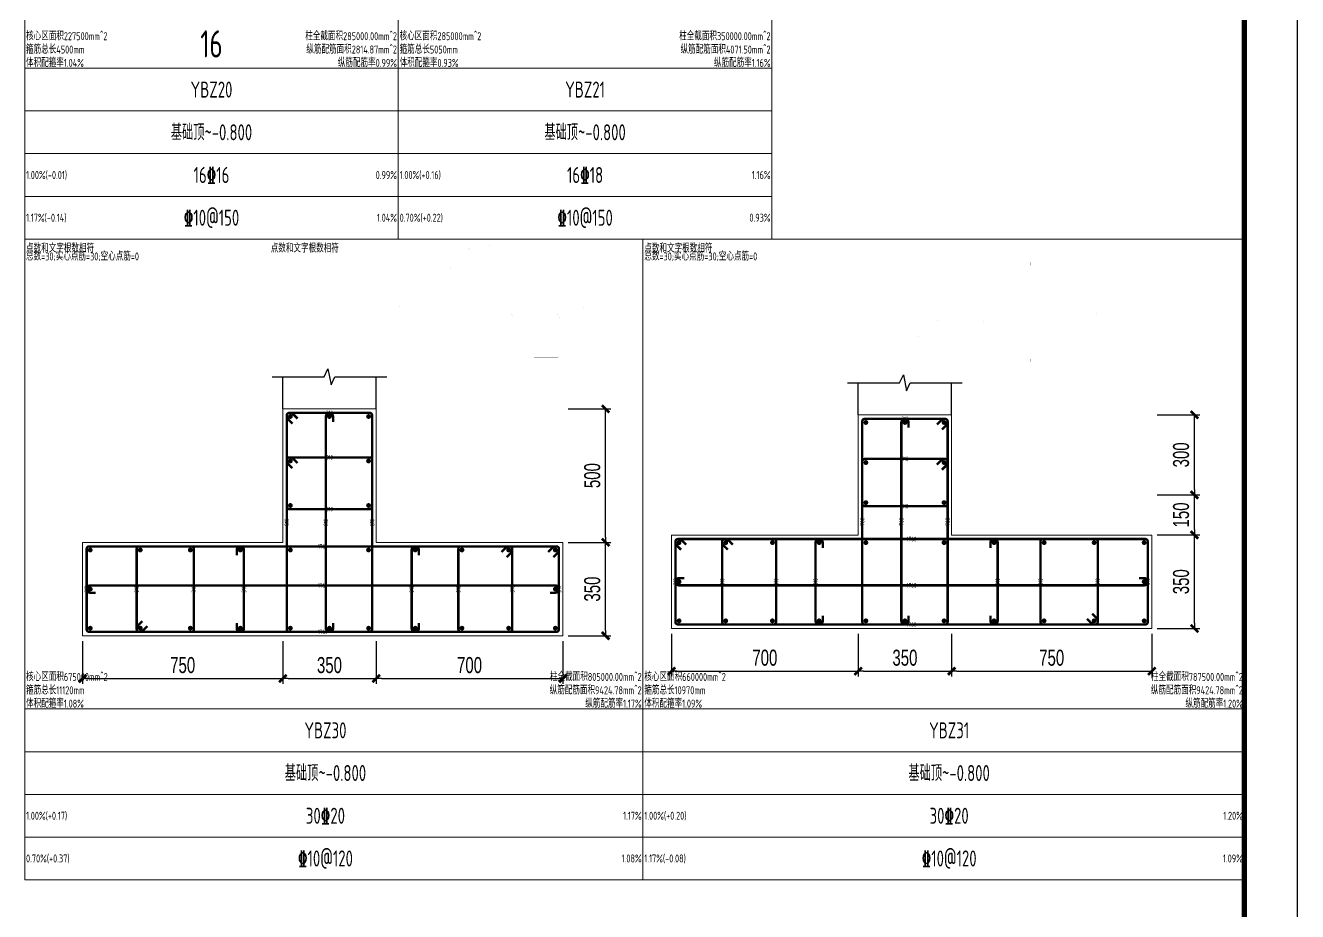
# Model space of a CAD drawing. Extents: x 5874492 to 7194610, y -939842 to -279257.
# Drawn here: x 6456374 to 6480211, y -487071 to -470476 of the extents above; entities that cross this region are included whole.
import ezdxf
from ezdxf.enums import TextEntityAlignment as Align

# ---------------------------------------------------------------- set-up
doc = ezdxf.new("R2010")
doc.units = 0
doc.header["$LTSCALE"] = 1000
for name, color, linetype, lineweight in [('S-墙柱-REIN', 1, 'Continuous', 20), ('S-墙柱-大样细线', 7, 'Continuous', 20), ('S-大样-REIN', 1, 'Continuous', 20), ('S-大样-实线', 2, 'Continuous', 20), ('S-板-楼板负筋', 1, 'Continuous', 20), ('S-通用-TAB', 7, 'Continuous', 20)]:
    doc.layers.add(name, color=color, linetype=linetype, lineweight=lineweight)
for name, color, linetype in [('S-墙柱-大样细线-pdx', 7, 'Continuous'), ('S-大样-实线-pdx', 7, 'Continuous'), ('Y-云图图框', 7, 'Continuous'), ('z-计算配筋', 7, 'Continuous'), ('z-详图标注', 3, 'Continuous')]:
    doc.layers.add(name, color=color, linetype=linetype)
doc.layers.add('箍筋长度', color=3, linetype='Continuous', plot=False)
doc.layers.add('配箍校核', color=34, linetype='Continuous', plot=False)
doc.styles.add('_YT_Name', font='', dxfattribs={"width": 0.8})
doc.styles.add('_YT_Sign_Text', font='ros.shx', dxfattribs={"width": 0.8, "bigfont": 'hztxt.shx'})
doc.styles.add('BW_Dim', font='Bweng.shx', dxfattribs={"width": 0.7, "bigfont": 'hztxt.shx'})
doc.styles.add('BW_Rein', font='tssdeng.shx', dxfattribs={"width": 0.7, "bigfont": 'hztxt.shx'})
doc.styles.get("Standard").update_dxf_attribs({"font": 'gbenor.shx', "bigfont": 'gbcbig.shx'})
doc.styles.get('_YT_Name').set_extended_font_data('SimHei')
doc.dimstyles.new('Cyz_20_100', dxfattribs={"dimtxt": 300, "dimasz": 100, "dimexe": 100, "dimexo": 100, "dimgap": 100, "dimtad": 1, "dimdec": 0, "dimlfac": 0.2, "dimzin": 0, "dimdsep": 46, "dimtxsty": 'BW_Dim', "dimblk": '_bwk', "dimcen": 0, "dimclrt": 7, "dimadec": 0, "dimazin": 0, "dimtfac": 1, "dimtdec": 0, "dimtix": 1, "dimtmove": 2, "dimatfit": 0, "dimfxl": 0, "dimtolj": 1, "dimtzin": 0, "dimarcsym": 0})

# ---------------------------------------------------------------- blocks, each defined once
blk = doc.blocks.new('ECMCTK_A1_横_单行图名--0')
at = {"color": 4}
blk.add_lwpolyline([(0, 0), (841, 0), (841, 594), (0, 594)], close=True, dxfattribs=at)
at = {"const_width": 1}
blk.add_lwpolyline([(25, 10), (831, 10), (831, 584), (25, 584)], close=True, dxfattribs=at)
at = {"color": 80, "flags": 3}
for tag, height, p in [('YTHQINS', 3, (34.31, 585.5)), ('ECMCKEY', 3, (292.07, 288.23)), ('YTTQINS', 5.62, (848.03, 12.81)), ('YTFRAME', 3, (652.76, 5.84)), ('YTBARCODE_T1', 3, (749.78, 5.95))]:
    blk.add_attdef(tag, text='', height=height, dxfattribs=at).set_placement(p, align=Align.MIDDLE_CENTER)
for tag, height, style, width, p in [('证书编号', 4, '_YT_Sign_Text', 0.8, (708.87, 43.81)), ('审查批准号', 4, '_YT_Sign_Text', 0.8, (761.06, 43.81)), ('工程号', 4, '_YT_Sign_Text', 0.5, (804.08, 44.12)), ('设计单位', 6, '_YT_Name', 0.8, (623.75, 38.6)), ('建设单位', 4, '_YT_Sign_Text', 0.8, (734.96, 36.11)), ('阶段', 4, '_YT_Sign_Text', 0.8, (804.08, 35.81)), ('项目号', 4, '_YT_Sign_Text', 0.5, (822.08, 33.72)), ('项目名称', 4, '_YT_Sign_Text', 0.8, (734.96, 28.11)), ('专业', 4, '_YT_Sign_Text', 0.8, (804.08, 27.31)), ('图纸编号', 4, '_YT_Sign_Text', 0.5, (803.93, 19.36)), ('图纸名称', 4.5, '_YT_Name', 0.8, (735.39, 15.06)), ('版本号', 4, '_YT_Sign_Text', 0.8, (822.08, 13)), ('出图比例', 4.2, '_YT_Sign_Text', 0.8, (681.82, 11.78)), ('日期', 4, '_YT_Sign_Text', 0.5, (803.88, 12.13))]:
    blk.add_attdef(tag, text='', height=height, dxfattribs=dict(style=style, width=width)).set_placement(p, align=Align.CENTER)
at = {"style": '_YT_Sign_Text', "width": 0.8, "flags": 3}
for tag, p, height in [('{审定人}', (605.87, 26.45), 6.24), ('{校对人}', (658.35, 26.53), 6.24), ('[审定人]', (590.95, 27.81), 4.1), ('[校对人]', (642.23, 27.82), 4.1), ('[审核人]', (591.01, 19.76), 4.1), ('{审核人}', (606.98, 18.44), 6.24), ('[设计人]', (642.47, 20.21), 4.1), ('{设计人}', (658.48, 18.54), 6.24), ('{项目负责人}', (608.28, 10.72), 6.24), ('{专业负责人}', (658.58, 10.36), 6.24), ('[项目负责人]', (590.78, 12.01), 4.1), ('[专业负责人]', (642.74, 11.77), 4.1)]:
    blk.add_attdef(tag, p, '', height=height, dxfattribs=at)
at = {"color": 80, "flags": 3}
for tag, p in [('YTQRCODE', (551.04, 11.91)), ('YTBZSIT', (25, 10)), ('EXT_TK_LEFT', (25, 10))]:
    blk.add_attdef(tag, p, '', height=3, dxfattribs=at)
blk = doc.blocks.new('_bwk')
blk.add_line((-1, 0), (0, 0))
at = {"const_width": 0.5}
blk.add_lwpolyline([(-0.7, -0.7), (0.7, 0.7)], dxfattribs=at)
blk = doc.blocks.new('*D2311')
at = {"layer": 'Defpoints', "color": 0, "transparency": 16777216}
for p in [(6466446, -480157), (6467246, -480157), (6466446, -481907)]:
    blk.add_point(p, dxfattribs=at)
at = {"layer": 'z-详图标注', "color": 0, "lineweight": -2, "transparency": 16777216}
for p, q in [((6466546, -480157), (6467346, -480157)), ((6467246, -481807), (6467246, -480257)), ((6466546, -481907), (6467346, -481907))]:
    blk.add_line(p, q, dxfattribs=at)
at = {"layer": 'z-详图标注', "color": 0, "lineweight": -2, "transparency": 16777216, "xscale": 100, "yscale": 100, "zscale": 100}
for p, rotation in [((6467246, -480157), 90), ((6467246, -481907), 270)]:
    blk.add_blockref('_bwk', p, dxfattribs=dict(at, rotation=rotation))
at = {"layer": 'z-详图标注', "color": 7, "transparency": 16777216, "insert": (6466996, -481032), "char_height": 300, "attachment_point": 5, "rotation": 90, "style": 'BW_Dim'}
blk.add_mtext('\\A1;350', dxfattribs=at)
blk = doc.blocks.new('*D2312')
at = {"layer": 'Defpoints', "color": 0, "transparency": 16777216}
for p in [(6466446, -477657), (6467246, -477657), (6466446, -480157)]:
    blk.add_point(p, dxfattribs=at)
at = {"layer": 'z-详图标注', "color": 0, "lineweight": -2, "transparency": 16777216}
for p, q in [((6466546, -477657), (6467346, -477657)), ((6467246, -480057), (6467246, -477757)), ((6466546, -480157), (6467346, -480157))]:
    blk.add_line(p, q, dxfattribs=at)
at = {"layer": 'z-详图标注', "color": 0, "lineweight": -2, "transparency": 16777216, "xscale": 100, "yscale": 100, "zscale": 100}
for p, rotation in [((6467246, -477657), 90), ((6467246, -480157), 270)]:
    blk.add_blockref('_bwk', p, dxfattribs=dict(at, rotation=rotation))
at = {"layer": 'z-详图标注', "color": 7, "transparency": 16777216, "insert": (6466996, -478907), "char_height": 300, "attachment_point": 5, "rotation": 90, "style": 'BW_Dim'}
blk.add_mtext('\\A1;500', dxfattribs=at)
blk = doc.blocks.new('*D2313')
at = {"layer": 'Defpoints', "color": 0, "transparency": 16777216}
for p in [(6457446, -481907), (6461196, -481907), (6461196, -482707)]:
    blk.add_point(p, dxfattribs=at)
at = {"layer": 'z-详图标注', "color": 0, "lineweight": -2, "transparency": 16777216}
for p, q in [((6457446, -482007), (6457446, -482807)), ((6461196, -482007), (6461196, -482807)), ((6457546, -482707), (6461096, -482707))]:
    blk.add_line(p, q, dxfattribs=at)
at = {"layer": 'z-详图标注', "color": 0, "lineweight": -2, "transparency": 16777216, "xscale": 100, "yscale": 100, "zscale": 100, "rotation": 180}
blk.add_blockref('_bwk', (6457446, -482707), dxfattribs=at)
at = {"layer": 'z-详图标注', "color": 0, "lineweight": -2, "transparency": 16777216, "xscale": 100, "yscale": 100, "zscale": 100}
blk.add_blockref('_bwk', (6461196, -482707), dxfattribs=at)
at = {"layer": 'z-详图标注', "color": 7, "transparency": 16777216, "insert": (6459321, -482457), "char_height": 300, "attachment_point": 5, "style": 'BW_Dim'}
blk.add_mtext('\\A1;750', dxfattribs=at)
blk = doc.blocks.new('*D2314')
at = {"layer": 'Defpoints', "color": 0, "transparency": 16777216}
for p in [(6461196, -481907), (6462946, -481907), (6462946, -482707)]:
    blk.add_point(p, dxfattribs=at)
at = {"layer": 'z-详图标注', "color": 0, "lineweight": -2, "transparency": 16777216}
for p, q in [((6461196, -482007), (6461196, -482807)), ((6462946, -482007), (6462946, -482807)), ((6461296, -482707), (6462846, -482707))]:
    blk.add_line(p, q, dxfattribs=at)
at = {"layer": 'z-详图标注', "color": 0, "lineweight": -2, "transparency": 16777216, "xscale": 100, "yscale": 100, "zscale": 100, "rotation": 180}
blk.add_blockref('_bwk', (6461196, -482707), dxfattribs=at)
at = {"layer": 'z-详图标注', "color": 0, "lineweight": -2, "transparency": 16777216, "xscale": 100, "yscale": 100, "zscale": 100}
blk.add_blockref('_bwk', (6462946, -482707), dxfattribs=at)
at = {"layer": 'z-详图标注', "color": 7, "transparency": 16777216, "insert": (6462071, -482457), "char_height": 300, "attachment_point": 5, "style": 'BW_Dim'}
blk.add_mtext('\\A1;350', dxfattribs=at)
blk = doc.blocks.new('*D2315')
at = {"layer": 'Defpoints', "color": 0, "transparency": 16777216}
for p in [(6462946, -481907), (6466446, -481907), (6466446, -482707)]:
    blk.add_point(p, dxfattribs=at)
at = {"layer": 'z-详图标注', "color": 0, "lineweight": -2, "transparency": 16777216}
for p, q in [((6462946, -482007), (6462946, -482807)), ((6466446, -482007), (6466446, -482807)), ((6463046, -482707), (6466346, -482707))]:
    blk.add_line(p, q, dxfattribs=at)
at = {"layer": 'z-详图标注', "color": 0, "lineweight": -2, "transparency": 16777216, "xscale": 100, "yscale": 100, "zscale": 100, "rotation": 180}
blk.add_blockref('_bwk', (6462946, -482707), dxfattribs=at)
at = {"layer": 'z-详图标注', "color": 0, "lineweight": -2, "transparency": 16777216, "xscale": 100, "yscale": 100, "zscale": 100}
blk.add_blockref('_bwk', (6466446, -482707), dxfattribs=at)
at = {"layer": 'z-详图标注', "color": 7, "transparency": 16777216, "insert": (6464696, -482457), "char_height": 300, "attachment_point": 5, "style": 'BW_Dim'}
blk.add_mtext('\\A1;700', dxfattribs=at)
blk = doc.blocks.new('*D2532')
at = {"layer": 'Defpoints', "color": 0, "transparency": 16777216}
for p in [(6477479, -480019), (6478279, -480019), (6477479, -481769)]:
    blk.add_point(p, dxfattribs=at)
at = {"layer": 'z-详图标注', "color": 0, "lineweight": -2, "transparency": 16777216}
for p, q in [((6477579, -480019), (6478379, -480019)), ((6478279, -481669), (6478279, -480119)), ((6477579, -481769), (6478379, -481769))]:
    blk.add_line(p, q, dxfattribs=at)
at = {"layer": 'z-详图标注', "color": 0, "lineweight": -2, "transparency": 16777216, "xscale": 100, "yscale": 100, "zscale": 100}
for p, rotation in [((6478279, -480019), 90), ((6478279, -481769), 270)]:
    blk.add_blockref('_bwk', p, dxfattribs=dict(at, rotation=rotation))
at = {"layer": 'z-详图标注', "color": 7, "transparency": 16777216, "insert": (6478029, -480894), "char_height": 300, "attachment_point": 5, "rotation": 90, "style": 'BW_Dim'}
blk.add_mtext('\\A1;350', dxfattribs=at)
blk = doc.blocks.new('*D2533')
at = {"layer": 'Defpoints', "color": 0, "transparency": 16777216}
for p in [(6477479, -479269), (6478279, -479269), (6477479, -480019)]:
    blk.add_point(p, dxfattribs=at)
at = {"layer": 'z-详图标注', "color": 0, "lineweight": -2, "transparency": 16777216}
for p, q in [((6477579, -479269), (6478379, -479269)), ((6478279, -479919), (6478279, -479369)), ((6477579, -480019), (6478379, -480019))]:
    blk.add_line(p, q, dxfattribs=at)
at = {"layer": 'z-详图标注', "color": 0, "lineweight": -2, "transparency": 16777216, "xscale": 100, "yscale": 100, "zscale": 100}
for p, rotation in [((6478279, -479269), 90), ((6478279, -480019), 270)]:
    blk.add_blockref('_bwk', p, dxfattribs=dict(at, rotation=rotation))
at = {"layer": 'z-详图标注', "color": 7, "transparency": 16777216, "insert": (6478029, -479644), "char_height": 300, "attachment_point": 5, "rotation": 90, "style": 'BW_Dim'}
blk.add_mtext('\\A1;150', dxfattribs=at)
blk = doc.blocks.new('*D2534')
at = {"layer": 'Defpoints', "color": 0, "transparency": 16777216}
for p in [(6477479, -477769), (6478279, -477769), (6477479, -479269)]:
    blk.add_point(p, dxfattribs=at)
at = {"layer": 'z-详图标注', "color": 0, "lineweight": -2, "transparency": 16777216}
for p, q in [((6477579, -477769), (6478379, -477769)), ((6478279, -479169), (6478279, -477869)), ((6477579, -479269), (6478379, -479269))]:
    blk.add_line(p, q, dxfattribs=at)
at = {"layer": 'z-详图标注', "color": 0, "lineweight": -2, "transparency": 16777216, "xscale": 100, "yscale": 100, "zscale": 100}
for p, rotation in [((6478279, -477769), 90), ((6478279, -479269), 270)]:
    blk.add_blockref('_bwk', p, dxfattribs=dict(at, rotation=rotation))
at = {"layer": 'z-详图标注', "color": 7, "transparency": 16777216, "insert": (6478029, -478519), "char_height": 300, "attachment_point": 5, "rotation": 90, "style": 'BW_Dim'}
blk.add_mtext('\\A1;300', dxfattribs=at)
blk = doc.blocks.new('*D2535')
at = {"layer": 'Defpoints', "color": 0, "transparency": 16777216}
for p in [(6468479, -481769), (6471979, -481769), (6471979, -482569)]:
    blk.add_point(p, dxfattribs=at)
at = {"layer": 'z-详图标注', "color": 0, "lineweight": -2, "transparency": 16777216}
for p, q in [((6468479, -481869), (6468479, -482669)), ((6471979, -481869), (6471979, -482669)), ((6468579, -482569), (6471879, -482569))]:
    blk.add_line(p, q, dxfattribs=at)
at = {"layer": 'z-详图标注', "color": 0, "lineweight": -2, "transparency": 16777216, "xscale": 100, "yscale": 100, "zscale": 100, "rotation": 180}
blk.add_blockref('_bwk', (6468479, -482569), dxfattribs=at)
at = {"layer": 'z-详图标注', "color": 0, "lineweight": -2, "transparency": 16777216, "xscale": 100, "yscale": 100, "zscale": 100}
blk.add_blockref('_bwk', (6471979, -482569), dxfattribs=at)
at = {"layer": 'z-详图标注', "color": 7, "transparency": 16777216, "insert": (6470229, -482319), "char_height": 300, "attachment_point": 5, "style": 'BW_Dim'}
blk.add_mtext('\\A1;700', dxfattribs=at)
blk = doc.blocks.new('*D2536')
at = {"layer": 'Defpoints', "color": 0, "transparency": 16777216}
for p in [(6471979, -481769), (6473729, -481769), (6473729, -482569)]:
    blk.add_point(p, dxfattribs=at)
at = {"layer": 'z-详图标注', "color": 0, "lineweight": -2, "transparency": 16777216}
for p, q in [((6471979, -481869), (6471979, -482669)), ((6473729, -481869), (6473729, -482669)), ((6472079, -482569), (6473629, -482569))]:
    blk.add_line(p, q, dxfattribs=at)
at = {"layer": 'z-详图标注', "color": 0, "lineweight": -2, "transparency": 16777216, "xscale": 100, "yscale": 100, "zscale": 100, "rotation": 180}
blk.add_blockref('_bwk', (6471979, -482569), dxfattribs=at)
at = {"layer": 'z-详图标注', "color": 0, "lineweight": -2, "transparency": 16777216, "xscale": 100, "yscale": 100, "zscale": 100}
blk.add_blockref('_bwk', (6473729, -482569), dxfattribs=at)
at = {"layer": 'z-详图标注', "color": 7, "transparency": 16777216, "insert": (6472854, -482319), "char_height": 300, "attachment_point": 5, "style": 'BW_Dim'}
blk.add_mtext('\\A1;350', dxfattribs=at)
blk = doc.blocks.new('*D2537')
at = {"layer": 'Defpoints', "color": 0, "transparency": 16777216}
for p in [(6473729, -481769), (6477479, -481769), (6477479, -482569)]:
    blk.add_point(p, dxfattribs=at)
at = {"layer": 'z-详图标注', "color": 0, "lineweight": -2, "transparency": 16777216}
for p, q in [((6473729, -481869), (6473729, -482669)), ((6477479, -481869), (6477479, -482669)), ((6473829, -482569), (6477379, -482569))]:
    blk.add_line(p, q, dxfattribs=at)
at = {"layer": 'z-详图标注', "color": 0, "lineweight": -2, "transparency": 16777216, "xscale": 100, "yscale": 100, "zscale": 100, "rotation": 180}
blk.add_blockref('_bwk', (6473729, -482569), dxfattribs=at)
at = {"layer": 'z-详图标注', "color": 0, "lineweight": -2, "transparency": 16777216, "xscale": 100, "yscale": 100, "zscale": 100}
blk.add_blockref('_bwk', (6477479, -482569), dxfattribs=at)
at = {"layer": 'z-详图标注', "color": 7, "transparency": 16777216, "insert": (6475604, -482319), "char_height": 300, "attachment_point": 5, "style": 'BW_Dim'}
blk.add_mtext('\\A1;750', dxfattribs=at)

msp = doc.modelspace()

# ---------------------------------------------------------------- linework, layer by layer
at = {"layer": 'S-墙柱-REIN', "const_width": 45}
for points in [[(6472099.3, -477911.8, 1), (6472144.3, -477911.8, 1)], [(6472831.8, -477911.8, 1), (6472876.8, -477911.8, 1)], [(6473564.3, -477911.8, 1), (6473609.3, -477911.8, 1)], [(6472099.3, -478661.8, 1), (6472144.3, -478661.8, 1)], [(6473564.3, -478661.8, 1), (6473609.3, -478661.8, 1)], [(6472099.3, -479411.8, 1), (6472144.3, -479411.8, 1)], [(6473564.3, -479411.8, 1), (6473609.3, -479411.8, 1)], [(6468599.3, -480161.8, 1), (6468644.3, -480161.8, 1)], [(6469474.3, -480161.8, 1), (6469519.3, -480161.8, 1)], [(6470349.3, -480161.8, 1), (6470394.3, -480161.8, 1)], [(6471224.3, -480161.8, 1), (6471269.3, -480161.8, 1)], [(6472099.3, -480161.8, 1), (6472144.3, -480161.8, 1)], [(6473564.3, -480161.8, 1), (6473609.3, -480161.8, 1)], [(6474501.8, -480161.8, 1), (6474546.8, -480161.8, 1)], [(6475439.3, -480161.8, 1), (6475484.3, -480161.8, 1)], [(6476376.8, -480161.8, 1), (6476421.8, -480161.8, 1)], [(6477314.3, -480161.8, 1), (6477359.3, -480161.8, 1)], [(6468599.3, -480894.3, 1), (6468644.3, -480894.3, 1)], [(6477314.3, -480894.3, 1), (6477359.3, -480894.3, 1)], [(6468599.3, -481626.8, 1), (6468644.3, -481626.8, 1)], [(6469474.3, -481626.8, 1), (6469519.3, -481626.8, 1)], [(6470349.3, -481626.8, 1), (6470394.3, -481626.8, 1)], [(6471224.3, -481626.8, 1), (6471269.3, -481626.8, 1)], [(6472099.3, -481626.8, 1), (6472144.3, -481626.8, 1)], [(6472831.8, -481626.8, 1), (6472876.8, -481626.8, 1)], [(6473564.3, -481626.8, 1), (6473609.3, -481626.8, 1)], [(6474501.8, -481626.8, 1), (6474546.8, -481626.8, 1)], [(6475439.3, -481626.8, 1), (6475484.3, -481626.8, 1)], [(6476376.8, -481626.8, 1), (6476421.8, -481626.8, 1)], [(6477314.3, -481626.8, 1), (6477359.3, -481626.8, 1)]]:
    msp.add_lwpolyline(points, format="xyb", close=True, dxfattribs=at)
at = {"layer": 'S-墙柱-大样细线'}
msp.add_lwpolyline([(6477479.3, -480019.3), (6473729.3, -480019.3), (6473729.3, -479269.3), (6473729.3, -479269.3), (6473729.3, -477769.3), (6471979.3, -477769.3), (6471979.3, -479269.3), (6471979.3, -479269.3), (6471979.3, -480019.3), (6468479.3, -480019.3), (6468479.3, -481769.3), (6477479.3, -481769.3), (6477479.3, -480019.3)], dxfattribs=at)
at = {"layer": 'S-墙柱-大样细线-pdx'}
for points in [[(6471779.3, -477169.3), (6472754.3, -477169.3), (6472824.3, -477019.3), (6472884.3, -477319.3), (6472954.3, -477169.3), (6473929.3, -477169.3)], [(6471979.3, -477769.3), (6471979.3, -477169.3)], [(6473729.3, -477769.3), (6473729.3, -477169.3)]]:
    msp.add_lwpolyline(points, dxfattribs=at)
at = {"layer": 'S-大样-REIN', "color": 1}
for points, const_width in [([(6475466, -474859.8), (6475512, -474813.9, -0.1989124), (6475529, -474806.8), (6475542.8, -474806.8, -0.4142136), (6475566.8, -474830.8), (6475566.8, -476707.8, -0.4142136), (6475542.8, -476731.8), (6474790.8, -476731.8, -0.4142136), (6474766.8, -476707.8), (6474766.8, -474830.8, -0.4142136), (6474790.8, -474806.8), (6475542.8, -474806.8, -0.4142136), (6475566.8, -474830.8), (6475566.8, -474844.6, -0.1989124), (6475559.7, -474861.6), (6475513.8, -474907.6)], 0.15), ([(6473013.5, -475976.3), (6472967.5, -475930.4, -0.1989124), (6472960.5, -475913.4), (6472960.5, -475899.6, -0.4142136), (6472984.5, -475875.6), (6477361.5, -475875.6, -0.4142136), (6477385.5, -475899.6), (6477385.5, -476651.6, -0.4142136), (6477361.5, -476675.6), (6472984.5, -476675.6, -0.4142136), (6472960.5, -476651.6), (6472960.5, -475899.6, -0.4142136), (6472984.5, -475875.6), (6472998.3, -475875.6, -0.1989124), (6473015.3, -475882.6), (6473061.2, -475928.6)], 0.15), ([(6473452.8, -477950.3), (6473544.8, -477858.4, -0.1989124), (6473578.7, -477844.3), (6473606.3, -477844.3, -0.4142136), (6473654.3, -477892.3), (6473654.3, -481646.3, -0.4142136), (6473606.3, -481694.3), (6472102.3, -481694.3, -0.4142136), (6472054.3, -481646.3), (6472054.3, -477892.3, -0.4142136), (6472102.3, -477844.3), (6473606.3, -477844.3, -0.4142136), (6473654.3, -477892.3), (6473654.3, -477919.9, -0.1989124), (6473640.2, -477953.9), (6473548.3, -478045.8)], 45), ([(6468660.3, -480295.8), (6468568.3, -480203.9, -0.1989124), (6468554.3, -480169.9), (6468554.3, -480142.3, -0.4142136), (6468602.3, -480094.3), (6477356.3, -480094.3, -0.4142136), (6477404.3, -480142.3), (6477404.3, -481646.3, -0.4142136), (6477356.3, -481694.3), (6468602.3, -481694.3, -0.4142136), (6468554.3, -481646.3), (6468554.3, -480142.3, -0.4142136), (6468602.3, -480094.3), (6468629.8, -480094.3, -0.1989124), (6468663.8, -480108.4), (6468755.7, -480200.3)], 45)]:
    msp.add_lwpolyline(points, format="xyb", dxfattribs=dict(at, const_width=const_width))
at = {"layer": 'S-大样-REIN'}
for points, const_width in [([(6475200.5, -476723.1), (6475200.5, -476773.1, -1), (6475133, -476773.1), (6475133, -474915.6, -1), (6475200.5, -474915.6), (6475200.5, -474965.6)], 0.15), ([(6475438.8, -475282.6), (6475484.7, -475236.6, 0.1989124), (6475491.8, -475219.6), (6475491.8, -475205.8, 0.4142136), (6475467.8, -475181.8), (6474715.8, -475181.8, 0.4142136), (6474691.8, -475205.8), (6474691.8, -475600.3, 0.4142136), (6474715.8, -475624.3), (6475467.8, -475624.3, 0.4142136), (6475491.8, -475600.3), (6475491.8, -475205.8, 0.4142136), (6475467.8, -475181.8), (6475454, -475181.8, 0.1989124), (6475437, -475188.9), (6475391, -475234.8)], 0.15), ([(6473555, -476059.8), (6473509, -476013.9, 0.1989124), (6473492.1, -476006.8), (6473478.3, -476006.8, 0.4142136), (6473454.3, -476030.8), (6473454.3, -476782.8, 0.4142136), (6473478.3, -476806.8), (6473935.3, -476806.8, 0.4142136), (6473959.3, -476782.8), (6473959.3, -476030.8, 0.4142136), (6473935.3, -476006.8), (6473478.3, -476006.8, 0.4142136), (6473454.3, -476030.8), (6473454.3, -476044.6, 0.1989124), (6473461.3, -476061.6), (6473507.3, -476107.6)], 0.15), ([(6474396.8, -476723.1), (6474396.8, -476773.1, -1), (6474329.3, -476773.1), (6474329.3, -476040.6, -1), (6474396.8, -476040.6), (6474396.8, -476090.6)], 0.15), ([(6475968, -475940.6), (6475968, -475890.6, -1), (6476035.5, -475890.6), (6476035.5, -476623.1, -1), (6475968, -476623.1), (6475968, -476573.1)], 0.15), ([(6476872.3, -476603.9), (6476918.3, -476649.8, 0.1989124), (6476935.2, -476656.8), (6476949, -476656.8, 0.4142136), (6476973, -476632.8), (6476973, -475880.8, 0.4142136), (6476949, -475856.8), (6476460.8, -475856.8, 0.4142136), (6476436.8, -475880.8), (6476436.8, -476632.8, 0.4142136), (6476460.8, -476656.8), (6476949, -476656.8, 0.4142136), (6476973, -476632.8), (6476973, -476619.1, 0.1989124), (6476966, -476602.1), (6476920, -476556.1)], 0.15), ([(6477433, -476298.1), (6477483, -476298.1, -1), (6477483, -476365.6), (6473125.5, -476365.6, -1), (6473125.5, -476298.1), (6473175.5, -476298.1)], 0.15), ([(6472921.8, -481526.8), (6472921.8, -481626.8, -1), (6472786.8, -481626.8), (6472786.8, -477911.8, -1), (6472921.8, -477911.8), (6472921.8, -478011.8)], 45), ([(6473548.3, -478795.8), (6473640.2, -478703.9, 0.1989124), (6473654.3, -478669.9), (6473654.3, -478642.3, 0.4142136), (6473606.3, -478594.3), (6472102.3, -478594.3, 0.4142136), (6472054.3, -478642.3), (6472054.3, -479431.3, 0.4142136), (6472102.3, -479479.3), (6473606.3, -479479.3, 0.4142136), (6473654.3, -479431.3), (6473654.3, -478642.3, 0.4142136), (6473606.3, -478594.3), (6473578.7, -478594.3, 0.1989124), (6473544.8, -478608.4), (6473452.8, -478700.3)], 45), ([(6469630.7, -480200.3), (6469538.8, -480108.4, 0.1989124), (6469504.8, -480094.3), (6469477.3, -480094.3, 0.4142136), (6469429.3, -480142.3), (6469429.3, -481646.3, 0.4142136), (6469477.3, -481694.3), (6470391.3, -481694.3, 0.4142136), (6470439.3, -481646.3), (6470439.3, -480142.3, 0.4142136), (6470391.3, -480094.3), (6469477.3, -480094.3, 0.4142136), (6469429.3, -480142.3), (6469429.3, -480169.9, 0.1989124), (6469443.3, -480203.9), (6469535.3, -480295.8)], 45), ([(6471314.3, -481526.8), (6471314.3, -481626.8, -1), (6471179.3, -481626.8), (6471179.3, -480161.8, -1), (6471314.3, -480161.8), (6471314.3, -480261.8)], 45), ([(6474456.8, -480261.8), (6474456.8, -480161.8, -1), (6474591.8, -480161.8), (6474591.8, -481626.8, -1), (6474456.8, -481626.8), (6474456.8, -481526.8)], 45), ([(6476265.3, -481588.4), (6476357.3, -481680.3, 0.1989124), (6476391.2, -481694.3), (6476418.8, -481694.3, 0.4142136), (6476466.8, -481646.3), (6476466.8, -480142.3, 0.4142136), (6476418.8, -480094.3), (6475442.3, -480094.3, 0.4142136), (6475394.3, -480142.3), (6475394.3, -481646.3, 0.4142136), (6475442.3, -481694.3), (6476418.8, -481694.3, 0.4142136), (6476466.8, -481646.3), (6476466.8, -481618.8, 0.1989124), (6476452.7, -481584.8), (6476360.8, -481492.9)], 45), ([(6477236.8, -480826.8), (6477336.8, -480826.8, -1), (6477336.8, -480961.8), (6468621.8, -480961.8, -1), (6468621.8, -480826.8), (6468721.8, -480826.8)], 45)]:
    msp.add_lwpolyline(points, format="xyb", dxfattribs=dict(at, const_width=const_width))
at = {"layer": 'S-大样-REIN', "const_width": 45}
for points in [[(6461316.1, -477799.8, 1), (6461361.1, -477799.8, 1)], [(6462048.6, -477799.8, 1), (6462093.6, -477799.8, 1)], [(6462781.1, -477799.8, 1), (6462826.1, -477799.8, 1)], [(6461316.1, -478633.1, 1), (6461361.1, -478633.1, 1)], [(6462781.1, -478633.1, 1), (6462826.1, -478633.1, 1)], [(6461316.1, -479466.4, 1), (6461361.1, -479466.4, 1)], [(6462781.1, -479466.4, 1), (6462826.1, -479466.4, 1)], [(6457566.1, -480299.8, 1), (6457611.1, -480299.8, 1)], [(6458503.6, -480299.8, 1), (6458548.6, -480299.8, 1)], [(6459441.1, -480299.8, 1), (6459486.1, -480299.8, 1)], [(6460378.6, -480299.8, 1), (6460423.6, -480299.8, 1)], [(6461316.1, -480299.8, 1), (6461361.1, -480299.8, 1)], [(6462781.1, -480299.8, 1), (6462826.1, -480299.8, 1)], [(6463656.1, -480299.8, 1), (6463701.1, -480299.8, 1)], [(6464531.1, -480299.8, 1), (6464576.1, -480299.8, 1)], [(6465406.1, -480299.8, 1), (6465451.1, -480299.8, 1)], [(6466281.1, -480299.8, 1), (6466326.1, -480299.8, 1)], [(6457566.1, -481032.3, 1), (6457611.1, -481032.3, 1)], [(6466281.1, -481032.3, 1), (6466326.1, -481032.3, 1)], [(6457566.1, -481764.8, 1), (6457611.1, -481764.8, 1)], [(6458503.6, -481764.8, 1), (6458548.6, -481764.8, 1)], [(6459441.1, -481764.8, 1), (6459486.1, -481764.8, 1)], [(6460378.6, -481764.8, 1), (6460423.6, -481764.8, 1)], [(6461316.1, -481764.8, 1), (6461361.1, -481764.8, 1)], [(6462048.6, -481764.8, 1), (6462093.6, -481764.8, 1)], [(6462781.1, -481764.8, 1), (6462826.1, -481764.8, 1)], [(6463656.1, -481764.8, 1), (6463701.1, -481764.8, 1)], [(6464531.1, -481764.8, 1), (6464576.1, -481764.8, 1)], [(6465406.1, -481764.8, 1), (6465451.1, -481764.8, 1)], [(6466281.1, -481764.8, 1), (6466326.1, -481764.8, 1)]]:
    msp.add_lwpolyline(points, format="xyb", close=True, dxfattribs=at)
at = {"layer": 'S-大样-实线'}
msp.add_lwpolyline([(6457446.1, -480157.3), (6461196.1, -480157.3), (6461196.1, -479157.3), (6461196.1, -479157.3), (6461196.1, -477657.3), (6462946.1, -477657.3), (6462946.1, -479157.3), (6462946.1, -479157.3), (6462946.1, -480157.3), (6466446.1, -480157.3), (6466446.1, -481907.3), (6457446.1, -481907.3), (6457446.1, -480157.3)], dxfattribs=at)
at = {"layer": 'S-大样-实线-pdx'}
for points in [[(6460996.1, -477057.3), (6461971.1, -477057.3), (6462041.1, -476907.3), (6462101.1, -477207.3), (6462171.1, -477057.3), (6463146.1, -477057.3)], [(6461196.1, -477657.3), (6461196.1, -477057.3)], [(6462946.1, -477657.3), (6462946.1, -477057.3)]]:
    msp.add_lwpolyline(points, dxfattribs=at)
at = {"layer": 'S-板-楼板负筋', "color": 1}
for points, const_width in [([(6464370.6, -474622.8), (6464324.6, -474576.8, 0.1989124), (6464307.7, -474569.8), (6464293.9, -474569.8, 0.4142136), (6464269.9, -474593.8), (6464269.9, -476595.8, 0.4142136), (6464293.9, -476619.8), (6465045.9, -476619.8, 0.4142136), (6465069.9, -476595.8), (6465069.9, -474593.8, 0.4142136), (6465045.9, -474569.8), (6464293.9, -474569.8, 0.4142136), (6464269.9, -474593.8), (6464269.9, -474607.6, 0.1989124), (6464276.9, -474624.5), (6464322.9, -474670.5)], 0.15), ([(6466823.1, -475864.2), (6466869.1, -475818.3, 0.1989124), (6466876.1, -475801.3), (6466876.1, -475787.5, 0.4142136), (6466852.1, -475763.5), (6462475.1, -475763.5, 0.4142136), (6462451.1, -475787.5), (6462451.1, -476539.5, 0.4142136), (6462475.1, -476563.5), (6466852.1, -476563.5, 0.4142136), (6466876.1, -476539.5), (6466876.1, -475787.5, 0.4142136), (6466852.1, -475763.5), (6466838.3, -475763.5, 0.1989124), (6466821.4, -475770.5), (6466775.4, -475816.5)], 0.15), ([(6461472.6, -477838.2), (6461380.7, -477746.3, 0.1989124), (6461346.7, -477732.3), (6461319.1, -477732.3, 0.4142136), (6461271.1, -477780.3), (6461271.1, -481784.3, 0.4142136), (6461319.1, -481832.3), (6462823.1, -481832.3, 0.4142136), (6462871.1, -481784.3), (6462871.1, -477780.3, 0.4142136), (6462823.1, -477732.3), (6461319.1, -477732.3, 0.4142136), (6461271.1, -477780.3), (6461271.1, -477807.8, 0.1989124), (6461285.2, -477841.8), (6461377.1, -477933.7)], 45), ([(6466265.2, -480433.7), (6466357.1, -480341.8, 0.1989124), (6466371.1, -480307.8), (6466371.1, -480280.3, 0.4142136), (6466323.1, -480232.3), (6457569.1, -480232.3, 0.4142136), (6457521.1, -480280.3), (6457521.1, -481784.3, 0.4142136), (6457569.1, -481832.3), (6466323.1, -481832.3, 0.4142136), (6466371.1, -481784.3), (6466371.1, -480280.3, 0.4142136), (6466323.1, -480232.3), (6466295.6, -480232.3, 0.1989124), (6466261.6, -480246.3), (6466169.7, -480338.2)], 45)]:
    msp.add_lwpolyline(points, format="xyb", dxfattribs=dict(at, const_width=const_width))
at = {"layer": 'S-板-楼板负筋'}
for points, const_width in [([(6464703.6, -476611), (6464703.6, -476661, -1), (6464636.1, -476661), (6464636.1, -474678.5, -1), (6464703.6, -474678.5), (6464703.6, -474728.5)], 0.15), ([(6464397.9, -475087.2), (6464351.9, -475041.2, -0.1989124), (6464344.9, -475024.2), (6464344.9, -475010.4, -0.4142136), (6464368.9, -474986.4), (6465120.9, -474986.4, -0.4142136), (6465144.9, -475010.4), (6465144.9, -475446.6, -0.4142136), (6465120.9, -475470.6), (6464368.9, -475470.6, -0.4142136), (6464344.9, -475446.6), (6464344.9, -475010.4, -0.4142136), (6464368.9, -474986.4), (6464382.7, -474986.4, -0.1989124), (6464399.6, -474993.5), (6464445.6, -475039.4)], 0.15), ([(6462964.4, -476491.8), (6462918.4, -476537.7, -0.1989124), (6462901.4, -476544.8), (6462887.6, -476544.8, -0.4142136), (6462863.6, -476520.8), (6462863.6, -475768.8, -0.4142136), (6462887.6, -475744.8), (6463375.9, -475744.8, -0.4142136), (6463399.9, -475768.8), (6463399.9, -476520.8, -0.4142136), (6463375.9, -476544.8), (6462887.6, -476544.8, -0.4142136), (6462863.6, -476520.8), (6462863.6, -476507, -0.1989124), (6462870.7, -476490), (6462916.6, -476444)], 0.15), ([(6463801.1, -475828.5), (6463801.1, -475778.5, -1), (6463868.6, -475778.5), (6463868.6, -476511, -1), (6463801.1, -476511), (6463801.1, -476461)], 0.15), ([(6465507.4, -476611), (6465507.4, -476661, -1), (6465439.9, -476661), (6465439.9, -475928.5, -1), (6465507.4, -475928.5), (6465507.4, -475978.5)], 0.15), ([(6466281.7, -475947.8), (6466327.6, -475901.8, -0.1989124), (6466344.6, -475894.8), (6466358.4, -475894.8, -0.4142136), (6466382.4, -475918.8), (6466382.4, -476670.8, -0.4142136), (6466358.4, -476694.8), (6465901.4, -476694.8, -0.4142136), (6465877.4, -476670.8), (6465877.4, -475918.8, -0.4142136), (6465901.4, -475894.8), (6466358.4, -475894.8, -0.4142136), (6466382.4, -475918.8), (6466382.4, -475932.6, -0.1989124), (6466375.4, -475949.5), (6466329.4, -475995.5)], 0.15), ([(6462403.6, -476253.5), (6462353.6, -476253.5, -1), (6462353.6, -476186), (6466711.1, -476186, -1), (6466711.1, -476253.5), (6466661.1, -476253.5)], 0.15), ([(6462138.6, -481664.8), (6462138.6, -481764.8, -1), (6462003.6, -481764.8), (6462003.6, -477799.8, -1), (6462138.6, -477799.8), (6462138.6, -477899.8)], 45), ([(6461377.1, -478767), (6461285.2, -478675.1, -0.1989124), (6461271.1, -478641.2), (6461271.1, -478613.6, -0.4142136), (6461319.1, -478565.6), (6462823.1, -478565.6, -0.4142136), (6462871.1, -478613.6), (6462871.1, -479485.9, -0.4142136), (6462823.1, -479533.9), (6461319.1, -479533.9, -0.4142136), (6461271.1, -479485.9), (6461271.1, -478613.6, -0.4142136), (6461319.1, -478565.6), (6461346.7, -478565.6, -0.1989124), (6461380.7, -478579.7), (6461472.6, -478671.6)], 45), ([(6458660.1, -481726.3), (6458568.2, -481818.2, -0.1989124), (6458534.2, -481832.3), (6458506.6, -481832.3, -0.4142136), (6458458.6, -481784.3), (6458458.6, -480280.3, -0.4142136), (6458506.6, -480232.3), (6459483.1, -480232.3, -0.4142136), (6459531.1, -480280.3), (6459531.1, -481784.3, -0.4142136), (6459483.1, -481832.3), (6458506.6, -481832.3, -0.4142136), (6458458.6, -481784.3), (6458458.6, -481756.7, -0.1989124), (6458472.7, -481722.7), (6458564.6, -481630.8)], 45), ([(6460333.6, -480399.8), (6460333.6, -480299.8, -1), (6460468.6, -480299.8), (6460468.6, -481764.8, -1), (6460333.6, -481764.8), (6460333.6, -481664.8)], 45), ([(6463746.1, -481664.8), (6463746.1, -481764.8, -1), (6463611.1, -481764.8), (6463611.1, -480299.8, -1), (6463746.1, -480299.8), (6463746.1, -480399.8)], 45), ([(6465294.7, -480338.2), (6465386.6, -480246.3, -0.1989124), (6465420.6, -480232.3), (6465448.1, -480232.3, -0.4142136), (6465496.1, -480280.3), (6465496.1, -481784.3, -0.4142136), (6465448.1, -481832.3), (6464534.1, -481832.3, -0.4142136), (6464486.1, -481784.3), (6464486.1, -480280.3, -0.4142136), (6464534.1, -480232.3), (6465448.1, -480232.3, -0.4142136), (6465496.1, -480280.3), (6465496.1, -480307.8, -0.1989124), (6465482.1, -480341.8), (6465390.2, -480433.7)], 45), ([(6457688.6, -481099.8), (6457588.6, -481099.8, -1), (6457588.6, -480964.8), (6466303.6, -480964.8, -1), (6466303.6, -481099.8), (6466203.6, -481099.8)], 45)]:
    msp.add_lwpolyline(points, format="xyb", dxfattribs=dict(at, const_width=const_width))
at = {"layer": 'S-通用-TAB'}
for points in [[(6456360.7, -474477.1), (6456360.7, -462477.1), (6463360.7, -462477.1), (6463360.7, -474477.1), (6456360.7, -474477.1), (6456360.7, -471277.1), (6463360.7, -471277.1), (6463360.7, -472077.1), (6456360.7, -472077.1), (6456360.7, -472877.1), (6463360.7, -472877.1), (6463360.7, -473677.1), (6456360.7, -473677.1), (6456360.7, -474477.1)], [(6463360.7, -474477.1), (6463360.7, -462477.1), (6470360.7, -462477.1), (6470360.7, -474477.1), (6463360.7, -474477.1), (6463360.7, -471277.1), (6470360.7, -471277.1), (6470360.7, -472077.1), (6463360.7, -472077.1), (6463360.7, -472877.1), (6470360.7, -472877.1), (6470360.7, -473677.1), (6463360.7, -473677.1), (6463360.7, -474477.1)]]:
    msp.add_lwpolyline(points, dxfattribs=at)
for points in [[(6456360.7, -474477.1), (6467945.7, -474477.1), (6467945.7, -486477.1), (6456360.7, -486477.1), (6456360.7, -483277.1), (6467945.7, -483277.1), (6467945.7, -484077.1), (6456360.7, -484077.1), (6456360.7, -484877.1), (6467945.7, -484877.1), (6467945.7, -485677.1), (6456360.7, -485677.1)], [(6467945.7, -474477.1), (6479210.7, -474477.1), (6479210.7, -486477.1), (6467945.7, -486477.1), (6467945.7, -483277.1), (6479210.7, -483277.1), (6479210.7, -484077.1), (6467945.7, -484077.1), (6467945.7, -484877.1), (6479210.7, -484877.1), (6479210.7, -485677.1), (6467945.7, -485677.1)]]:
    msp.add_lwpolyline(points, close=True, dxfattribs=at)

# ---------------------------------------------------------------- block references
at = {"layer": 'Y-云图图框', "xscale": 100, "yscale": 100, "zscale": 100}
msp.add_blockref('ECMCTK_A1_横_单行图名--0', (6396110.7, -508877.1), dxfattribs=at)

# ---------------------------------------------------------------- texts
at = {"layer": 'z-计算配筋', "color": 3, "style": 'BW_Rein', "width": 0.7}
for s, p in [('YBZ20', (6459860.7, -471677.1)), ('YBZ21', (6466860.7, -471677.1)), ('YBZ30', (6461995.7, -483677.1))]:
    msp.add_text(s, height=300, dxfattribs=at).set_placement(p, align=Align.MIDDLE_CENTER)
at = {"layer": 'z-计算配筋', "style": 'BW_Rein', "width": 0.7}
for s, p in [('基础顶~-0.800', (6459860.7, -472477.1)), ('基础顶~-0.800', (6466860.7, -472477.1)), ('16\x8416', (6459860.7, -473277.1)), ('16\x8418', (6466860.7, -473277.1)), ('\x8410@150', (6459860.7, -474077.1)), ('\x8410@150', (6466860.7, -474077.1)), ('YBZ31', (6473682.2, -483677.1)), ('基础顶~-0.800', (6461995.7, -484477.1)), ('基础顶~-0.800', (6473682.2, -484477.1)), ('30\x8420', (6461995.7, -485277.1)), ('30\x8420', (6473682.2, -485277.1)), ('\x8410@120', (6461995.7, -486077.1)), ('\x8410@120', (6473682.2, -486077.1))]:
    msp.add_text(s, height=300, dxfattribs=at).set_placement(p, align=Align.MIDDLE_CENTER)
at = {"layer": '箍筋长度', "style": 'BW_Rein', "width": 0.7}
for s, p in [('310', (6462071.1, -477732.3)), ('310', (6462071.1, -478565.6)), ('310', (6462071.1, -479533.9)), ('1760', (6461946.1, -480232.3)), ('1760', (6461946.1, -480964.8)), ('1760', (6472979.3, -481694.3)), ('1760', (6461946.1, -481832.3))]:
    msp.add_text(s, height=85, dxfattribs=at).set_placement(p, align=Align.MIDDLE_CENTER)
for s, rotation, p in [('310', 360, (6472854.3, -477844.3)), ('310', 360, (6472854.3, -478594.3)), ('310', 360, (6472854.3, -479479.3)), ('810', 90, (6461271.1, -479782.3)), ('810', 90, (6462003.6, -479782.3)), ('810', 90, (6462871.1, -479782.3)), ('760', 90, (6472054.3, -479769.3)), ('760', 90, (6472786.8, -479769.3)), ('760', 90, (6473654.3, -479769.3)), ('1760', 360, (6472979.3, -480094.3)), ('310', 90, (6457521.1, -481032.3)), ('310', 90, (6458458.6, -481032.3)), ('310', 90, (6459531.1, -481032.3)), ('310', 90, (6460468.6, -481032.3)), ('310', 90, (6463611.1, -481032.3)), ('310', 90, (6464486.1, -481032.3)), ('310', 90, (6465496.1, -481032.3)), ('310', 90, (6466371.1, -481032.3)), ('310', 90, (6468554.3, -480894.3)), ('310', 90, (6469429.3, -480894.3)), ('310', 90, (6470439.3, -480894.3)), ('310', 90, (6471179.3, -480894.3)), ('1760', 360, (6472979.3, -480961.8)), ('310', 90, (6474591.8, -480894.3)), ('310', 90, (6475394.3, -480894.3)), ('310', 90, (6476466.8, -480894.3)), ('310', 90, (6477404.3, -480894.3))]:
    msp.add_text(s, height=85, rotation=rotation, dxfattribs=at).set_placement(p, align=Align.MIDDLE_CENTER)
at = {"layer": '配箍校核', "style": 'BW_Rein', "width": 0.7}
for s, p in [('核心区面积227500mm^ 2', (6456385.7, -470752.1)), ('核心区面积285000mm^ 2', (6463385.7, -470752.1)), ('箍筋总长4500mm', (6456385.7, -471002.1)), ('箍筋总长5050mm', (6463385.7, -471002.1)), ('体积配箍率1.04%', (6456385.7, -471252.1)), ('体积配箍率0.93%', (6463385.7, -471252.1)), ('点数和文字根数相符', (6456385.7, -474727.1)), ('点数和文字根数相符', (6460970.7, -474727.1)), ('点数和文字根数相符', (6467970.7, -474727.1)), ('总数=30;实心点筋=30;空心点筋=0', (6456385.7, -474877.1)), ('总数=30;实心点筋=30;空心点筋=0', (6467970.7, -474877.1)), ('核心区面积675000mm^ 2', (6456385.7, -482752.1)), ('核心区面积660000mm^ 2', (6467970.7, -482752.1)), ('箍筋总长11120mm', (6456385.7, -483002.1)), ('箍筋总长10970mm', (6467970.7, -483002.1)), ('体积配箍率1.08%', (6456385.7, -483252.1)), ('体积配箍率1.09%', (6467970.7, -483252.1))]:
    msp.add_text(s, height=150, dxfattribs=at).set_placement(p)
at = {"layer": '配箍校核', "color": 1, "style": 'BW_Rein', "width": 0.7}
msp.add_text('16', height=510, dxfattribs=at).set_placement((6459860.7, -470822.1), align=Align.MIDDLE_CENTER)
at = {"layer": '配箍校核', "style": 'BW_Rein', "width": 0.7}
for s, p in [('柱全截面积285000.00mm^ 2', (6463335.7, -470752.1)), ('柱全截面积350000.00mm^ 2', (6470335.7, -470752.1)), ('纵筋配筋面积2814.87mm^ 2', (6463335.7, -471002.1)), ('纵筋配筋面积4071.50mm^ 2', (6470335.7, -471002.1)), ('纵筋配筋率0.99%', (6463335.7, -471252.1)), ('纵筋配筋率1.16%', (6470335.7, -471252.1)), ('柱全截面积805000.00mm^ 2', (6467920.7, -482752.1)), ('柱全截面积787500.00mm^ 2', (6479185.7, -482752.1)), ('纵筋配筋面积9424.78mm^ 2', (6467920.7, -483002.1)), ('纵筋配筋面积9424.78mm^ 2', (6479185.7, -483002.1)), ('纵筋配筋率1.17%', (6467920.7, -483252.1)), ('纵筋配筋率1.20%', (6479185.7, -483252.1))]:
    msp.add_text(s, height=150, dxfattribs=at).set_placement(p, align=Align.RIGHT)
at = {"layer": '配箍校核', "color": 1, "style": 'BW_Rein', "width": 0.7}
for s, p in [('1.00%(-0.01)', (6456385.7, -473277.1)), ('1.17%(-0.14)', (6456385.7, -474077.1)), ('1.17%(-0.08)', (6467970.7, -486077.1))]:
    msp.add_text(s, height=150, dxfattribs=at).set_placement(p, align=Align.MIDDLE_LEFT)
for s, p in [('0.99%', (6463335.7, -473277.1)), ('1.04%', (6463335.7, -474077.1)), ('1.09%', (6479185.7, -486077.1))]:
    msp.add_text(s, height=150, dxfattribs=at).set_placement(p, align=Align.MIDDLE_RIGHT)
at = {"layer": '配箍校核', "style": 'BW_Rein', "width": 0.7}
for s, p in [('1.00%(+0.16)', (6463385.7, -473277.1)), ('0.70%(+0.22)', (6463385.7, -474077.1)), ('1.00%(+0.17)', (6456385.7, -485277.1)), ('1.00%(+0.20)', (6467970.7, -485277.1)), ('0.70%(+0.37)', (6456385.7, -486077.1))]:
    msp.add_text(s, height=150, dxfattribs=at).set_placement(p, align=Align.MIDDLE_LEFT)
for s, p in [('1.16%', (6470335.7, -473277.1)), ('0.93%', (6470335.7, -474077.1)), ('1.17%', (6467920.7, -485277.1)), ('1.20%', (6479185.7, -485277.1)), ('1.08%', (6467920.7, -486077.1))]:
    msp.add_text(s, height=150, dxfattribs=at).set_placement(p, align=Align.MIDDLE_RIGHT)

# ---------------------------------------------------------------- dimensions: what is measured, and where the dimension line sits
at = {"layer": 'z-详图标注'}
for base, p1, p2, picture, middle in [((6467246.1, -477657.3), (6466446.1, -480157.3), (6466446.1, -477657.3), '*D2312', (6466996.1, -478907.3)), ((6478279.3, -477769.3), (6477479.3, -479269.3), (6477479.3, -477769.3), '*D2534', (6478029.3, -478519.3)), ((6478279.3, -479269.3), (6477479.3, -480019.3), (6477479.3, -479269.3), '*D2533', (6478029.3, -479644.3)), ((6478279.3, -480019.3), (6477479.3, -481769.3), (6477479.3, -480019.3), '*D2532', (6478029.3, -480894.3)), ((6467246.1, -480157.3), (6466446.1, -481907.3), (6466446.1, -480157.3), '*D2311', (6466996.1, -481032.3))]:
    dim = msp.add_linear_dim(base=base, p1=p1, p2=p2, angle=90, dimstyle='Cyz_20_100', dxfattribs=at)
    dim.commit()
    dim.dimension.update_dxf_attribs({"geometry": picture, "text_midpoint": middle})
for base, p1, p2, picture, middle in [((6461196.1, -482707.3), (6457446.1, -481907.3), (6461196.1, -481907.3), '*D2313', (6459321.1, -482457.3)), ((6462946.1, -482707.3), (6461196.1, -481907.3), (6462946.1, -481907.3), '*D2314', (6462071.1, -482457.3)), ((6466446.1, -482707.3), (6462946.1, -481907.3), (6466446.1, -481907.3), '*D2315', (6464696.1, -482457.3)), ((6471979.3, -482569.3), (6468479.3, -481769.3), (6471979.3, -481769.3), '*D2535', (6470229.3, -482319.3)), ((6473729.3, -482569.3), (6471979.3, -481769.3), (6473729.3, -481769.3), '*D2536', (6472854.3, -482319.3)), ((6477479.3, -482569.3), (6473729.3, -481769.3), (6477479.3, -481769.3), '*D2537', (6475604.3, -482319.3))]:
    dim = msp.add_linear_dim(base=base, p1=p1, p2=p2, dimstyle='Cyz_20_100', dxfattribs=at)
    dim.commit()
    dim.dimension.update_dxf_attribs({"geometry": picture, "text_midpoint": middle})

doc.saveas('drawing.dxf')
